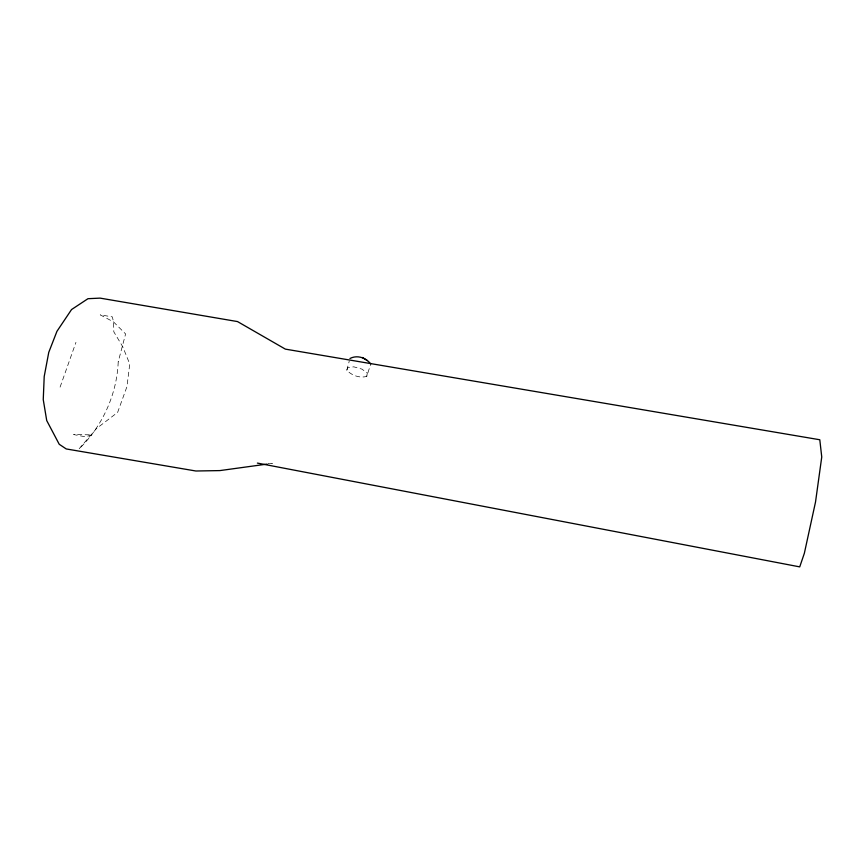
<?xml version="1.0" encoding="UTF-8"?>
<svg xmlns="http://www.w3.org/2000/svg" width="865" height="865" viewBox="0 0 865 865"><rect width="100%" height="100%" fill="white"/><g stroke="black" fill="none" stroke-linecap="round" stroke-linejoin="round"><path stroke-width="0.65" stroke-dasharray="4.33 3.24" d="M366.749 376.351L367.301 373.075L361.948 369.128L353.817 366.836L347.773 367.593L346.811 370.22C351.612 375.399 359.851 378.481 366.749 376.351L370.771 363.949M346.811 370.22L349.255 361.083M60.085 387.098L75.947 342.345M268.442 463.921L272.378 463.381L268.626 463.305M118.213 361.808C116.948 394.354 102.351 426.413 78.92 449.043L96.426 428.608L117.629 412.389L126.95 386.644L129.761 364.014L122.722 346.692L113.823 331.836L113.553 321.942L112.331 316.871L100.232 314.849L113.553 321.942L125.598 333.944L118.213 361.808M91.874 434.857L85.549 436.847L73.601 434.544L91.874 434.857"/><path stroke-width="1.3" d="M349.957 358.478C357.321 354.704 365.873 357.667 370.771 363.949M267.123 464.094L219.883 470.592L195.89 471.003L66.237 448.946L59.231 444.275L46.721 420.552L43.25 399.608L44.212 376.491L48.764 352.347L56.949 331.317L71.546 309.551L87.981 298.695L100.091 298.122L237.518 321.575L285.364 349.125L819.793 439.755L821.75 456.99L815.522 501.992L804.353 553.286L799.725 566.878L257.381 463.089M367.344 360.608L362.359 357.483"/></g></svg>
